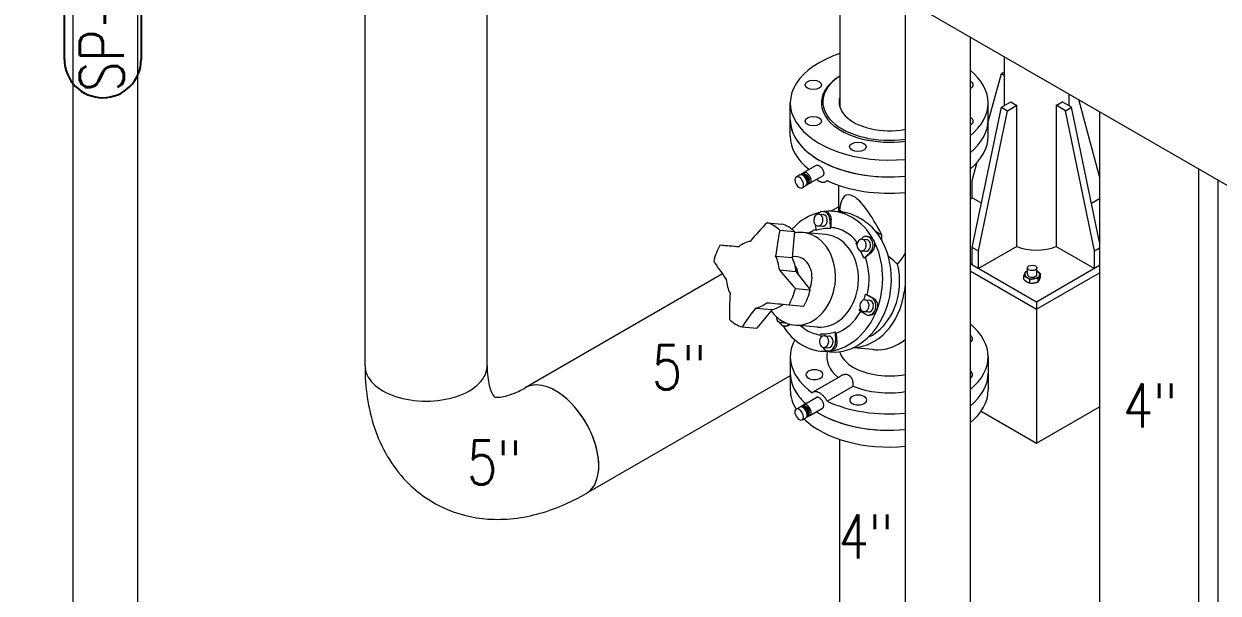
# Model space of a CAD drawing. Header units: millimetres. Extents: x -312439 to 477422, y -331570 to 212570.
# Drawn here: x 345219 to 348604, y 97324 to 98938 of the extents above; entities that cross this region are included whole.
import ezdxf

# ---------------------------------------------------------------- set-up
doc = ezdxf.new("R2010")
doc.units = ezdxf.units.MM
doc.layers.add('ARCONDTEXTO', color=4, linetype='Continuous')
doc.styles.add('ROMANS', font='romans.shx', dxfattribs={"height": 187.5})

msp = doc.modelspace()

# ---------------------------------------------------------------- linework, layer by layer
at = {"color": 5, "linetype": 'Continuous', "lineweight": 0, "extrusion": (-1.11022e-16, 0.816497, 0.57735)}
for p, q in [((345219.038, 100449.277), (352916.798, 96004.973)), ((346185.842, 97968.432), (346185.842, 99891.092)), ((346531.955, 97968.432), (346531.955, 99691.264)), ((347531.554, 99084.655), (347531.554, 98702.915)), ((348267.676, 98689.145), (348267.676, 97068.079)), ((348547.652, 98527.5), (348547.652, 97068.079)), ((347198.631, 98229.181), (346639.478, 97906.354)), ((347391.076, 97940.632), (346812.534, 97606.611)), ((347531.554, 96865.079), (347531.554, 97759.965))]:
    msp.add_line(p, q, dxfattribs=at)
at = {"color": 7, "linetype": 'Continuous', "lineweight": 0, "extrusion": (-1.11022e-16, 0.816497, 0.57735)}
for p, q in [((345357.451, 100369.364), (345357.451, 97182.5)), ((345541.162, 100263.298), (345541.162, 97182.5)), ((347716.904, 99007.133), (347716.904, 95820.269)), ((347900.616, 98901.067), (347900.616, 95820.269)), ((347997.015, 98845.411), (347997.015, 98706.453)), ((347952.009, 98659.954), (347989.278, 98796.986)), ((347997.015, 98801.453), (347989.278, 98796.986)), ((347989.278, 98796.986), (347997.015, 98792.519)), ((348180.727, 98739.345), (348180.727, 98706.453)), ((347907.006, 98304.486), (347989.278, 98701.986)), ((347989.278, 98701.986), (348015.839, 98717.321)), ((347989.278, 98701.986), (348006.599, 98691.986)), ((348006.599, 98691.986), (348033.16, 98707.321)), ((348033.16, 98307.321), (348033.16, 98707.321)), ((348171.144, 98691.986), (348144.583, 98707.321)), ((348144.583, 98707.321), (348144.583, 98307.321)), ((348188.464, 98701.986), (348161.904, 98717.321)), ((348171.144, 98691.986), (348188.464, 98701.986)), ((348267.676, 98319.275), (348188.464, 98701.986)), ((348267.676, 98505.741), (348208.503, 98723.308)), ((347924.326, 98294.486), (348006.599, 98691.986)), ((348253.416, 98294.486), (348171.144, 98691.986)), ((347907.006, 98494.486), (347920.895, 98545.555)), ((347907.006, 98444.486), (347907.006, 98494.486)), ((347900.616, 98440.797), (347907.006, 98444.486)), ((347932.889, 98429.542), (347907.006, 98444.486)), ((348244.853, 98429.542), (348267.676, 98442.719)), ((347907.006, 98304.486), (347924.326, 98294.486)), ((347907.006, 98254.486), (347907.006, 98304.486)), ((348033.16, 98307.321), (347924.326, 98244.486)), ((347924.326, 98244.486), (347924.326, 98294.486)), ((348144.583, 98307.321), (348253.416, 98244.486)), ((348253.416, 98294.486), (348267.676, 98302.719)), ((348253.416, 98244.486), (348253.416, 98294.486)), ((348088.871, 98149.486), (347900.616, 98258.176)), ((347900.616, 98238.176), (348088.871, 98129.486)), ((348052.951, 98213.555), (348052.951, 98222.207)), ((348063.383, 98227.438), (348063.383, 98246.308)), ((348267.676, 98252.719), (348088.871, 98149.486)), ((348088.871, 98129.486), (348267.676, 98232.719)), ((348090.052, 98227.438), (348090.052, 98246.308)), ((348100.484, 98220.908), (348100.484, 98229.56)), ((348070.349, 98203.51), (348070.349, 98212.162)), ((348094.116, 98207.187), (348094.116, 98215.839)), ((348088.871, 98149.486), (348088.871, 97749.486)), ((348088.871, 97749.486), (348267.676, 97852.719)), ((347931.921, 97840.101), (348088.871, 97749.486))]:
    msp.add_line(p, q, dxfattribs=at)
at = {"color": 4, "linetype": 'Continuous', "lineweight": 0, "extrusion": (-1.11022e-16, 0.816497, 0.57735)}
for p, q in [((347391.076, 98619.682), (347391.076, 98713.707)), ((347952.009, 98619.682), (347952.009, 98713.707)), ((347464.682, 98536.657), (347429.333, 98516.248)), ((347417.731, 98509.697), (347407.635, 98503.868)), ((347424.052, 98512.905), (347422.249, 98511.864)), ((347428.15, 98507.888), (347426.527, 98508.825)), ((347482.148, 98506.406), (347446.799, 98485.997)), ((347496.039, 98493.375), (347491.875, 98490.971)), ((347435.324, 98479.225), (347425.227, 98473.396)), ((347438.967, 98489.152), (347438.967, 98487.278)), ((347441.262, 98483.095), (347439.459, 98482.054)), ((347528.759, 98404.914), (347528.759, 98480.309)), ((347471.976, 98398.436), (347484.467, 98397.32)), ((347485.261, 98406.209), (347489.927, 98405.792)), ((347528.759, 98419.78), (347506.12, 98406.709)), ((347538.095, 98404.08), (347513.581, 98406.269)), ((347530.318, 98409.785), (347540.638, 98403.826)), ((347530.318, 98404.775), (347530.318, 98409.785)), ((347325.146, 98374.446), (347367.247, 98370.686)), ((347464.111, 98352.228), (347463.374, 98367.674)), ((347469.027, 98365.421), (347481.518, 98364.306)), ((347503.113, 98383.415), (347504.352, 98357.433)), ((347361.204, 98353.628), (347403.306, 98349.867)), ((347403.306, 98349.867), (347396.579, 98275.749)), ((347491.98, 98340.619), (347426.894, 98346.432)), ((347590.641, 98327.255), (347594.484, 98330.663)), ((347594.574, 98327.654), (347607.065, 98326.539)), ((347607.858, 98335.427), (347612.107, 98335.048)), ((347632.996, 98350.504), (347650.505, 98340.394)), ((347650.505, 98324.361), (347650.505, 98340.394)), ((347192.197, 98311.4), (347234.299, 98307.639)), ((347234.299, 98307.639), (347245.964, 98306.57)), ((347577.226, 98315.359), (347582.23, 98319.797)), ((347591.625, 98294.64), (347604.116, 98293.524)), ((347616.696, 98289.4), (347599.439, 98274.096)), ((347349.673, 98279.938), (347396.579, 98275.749)), ((347360.264, 98240.412), (347407.17, 98236.223)), ((347407.17, 98236.223), (347447.622, 98184.477)), ((347405.52, 98188.238), (347447.622, 98184.477)), ((347716.904, 98198.529), (347713.927, 98177.237)), ((347602.786, 98155.441), (347615.277, 98154.326)), ((347604.32, 98171.731), (347622.817, 98161.052)), ((347292.463, 98132.488), (347339.369, 98128.299)), ((347339.369, 98128.299), (347296.644, 98074.964)), ((347387.491, 98141.77), (347429.593, 98138.01)), ((347604.788, 98114.585), (347586.291, 98125.264)), ((347599.837, 98122.427), (347612.328, 98121.311)), ((347362.854, 98091.777), (347375.345, 98090.662)), ((347388.55, 98087.091), (347387.926, 98086.538)), ((347611.534, 98112.422), (347615.406, 98112.077)), ((347254.542, 98078.724), (347296.644, 98074.964)), ((347374.551, 98081.773), (347378.8, 98081.394)), ((347468.571, 98078.534), (347403.486, 98084.347)), ((347478.535, 98049.75), (347478.057, 98059.768)), ((347488.401, 98054.01), (347500.892, 98052.894)), ((347518.299, 98064.972), (347519.538, 98038.989)), ((347485.452, 98020.995), (347497.943, 98019.88)), ((347624.67, 98014.93), (347568.983, 98019.904)), ((347391.076, 97994.304), (347391.076, 97900.279)), ((347502.71, 98007.905), (347478.197, 98010.094)), ((347497.149, 98010.991), (347501.815, 98010.574)), ((347952.009, 97994.304), (347952.009, 97900.279)), ((347456.179, 97894.944), (347533.496, 97939.582)), ((347495.294, 97868.344), (347568.966, 97910.879)), ((347407.635, 97846.013), (347417.731, 97851.842)), ((347422.249, 97854.009), (347424.052, 97855.05)), ((347428.15, 97850.034), (347426.527, 97850.971)), ((347429.333, 97858.394), (347464.682, 97878.802)), ((347425.227, 97815.541), (347435.324, 97821.37)), ((347438.967, 97831.298), (347438.967, 97829.424)), ((347439.459, 97824.2), (347441.262, 97825.241)), ((347446.799, 97828.143), (347482.148, 97848.551))]:
    msp.add_line(p, q, dxfattribs=at)
at = {"color": 3, "linetype": 'Continuous', "lineweight": 0, "extrusion": (-1.11022e-16, 0.816497, 0.57735)}
for p, q in [((347953.361, 98664.924), (347952.009, 98664.144)), ((348602.78, 98495.673), (348602.78, 94774.529))]:
    msp.add_line(p, q, dxfattribs=at)
at = {"color": 1}
for points in [[(345333.883, 98837.427), (345333.883, 99162.126)], [(345551.289, 99162.126), (345551.289, 98837.427)]]:
    msp.add_lwpolyline(points, dxfattribs=at)
msp.add_arc((345442.586, 98837.427), 108.703, 180, 0, dxfattribs=at)
at = {"color": 4, "linetype": 'Continuous', "lineweight": 0}
for centre, major_axis, ratio, start_param, end_param in [((347671.542, 98713.707), (280.467, 0), 0.57735027, 2.09338692, 4.87483854), ((347671.542, 98713.707), (280.467, 0), 0.57735027, 5.66815825, 6.89821237), ((347671.542, 98713.707), (-192.285, 0), 0.57735027, 5.52782631, 8.09213439), ((347671.542, 98716.907), (-188.366, 0), 0.57735027, 5.55018906, 8.09718843), ((347886.463, 98765.214), (-23.27, 0), 0.57735027, 2.22457863, 4.05860668), ((347671.542, 98666.107), (280.467, 0), 0.57735027, 3.14159265, 3.92699082), ((347671.542, 98666.107), (-280.467, 0), 0.57735027, 0, 1.73324589), ((347886.598, 98662.387), (-23.27, 0), 0.57735027, 3.53505072, 4.06590442), ((347886.598, 98662.387), (-23.27, 0), 0.57735027, 2.21728088, 3.53505072), ((347671.542, 98666.107), (280.467, 0), 0.57735027, 5.66815825, 6.28318531), ((347671.542, 98666.107), (-280.467, 0), 0.57735027, 2.52656559, 3.14159265), ((347671.542, 98619.682), (280.467, 0), 0.57735027, 3.14159265, 3.76733741), ((347671.542, 98619.682), (280.467, 0), 0.57735027, 5.66815825, 6.28318531), ((347671.542, 98666.107), (280.467, 0), 0.57735027, 3.92699082, 4.87483854), ((347416.431, 98488.632), (8.796, -15.236), 0.57735027, 2.35619449, 5.49778714), ((347416.431, 98488.632), (8.796, -15.236), 0.57735027, 5.49778714, 8.6393798), ((347426.527, 98494.461), (8.796, -15.236), 0.57735027, 2.35619449, 3.14159265), ((347430.854, 98496.959), (8.605, -14.905), 0.57735027, 2.35619449, 3.34982476), ((347430.854, 98496.959), (7.649, -13.249), 0.57735027, 2.35619449, 3.13938294), ((347432.657, 98498), (8.605, -14.905), 0.57735027, 2.35619449, 3.14159265), ((347426.527, 98494.461), (8.796, -15.236), 0.57735027, 0, 2.35619449), ((347438.066, 98501.123), (8.733, -15.125), 0.57735027, 2.35619449, 3.48116086), ((347428.15, 98495.398), (7.649, -13.249), 0.57735027, 0.78539816, 2.35619449), ((347430.854, 98496.959), (8.605, -14.905), 0.57735027, 6.0749532, 8.6393798), ((347430.854, 98496.959), (7.649, -13.249), 0.57735027, 0.00220971, 2.35619449), ((347432.657, 98498), (8.605, -14.905), 0.57735027, 0, 2.35619449), ((347438.066, 98501.123), (5.099, -8.832), 0.57735027, 2.35619449, 2.79397022), ((347438.066, 98501.123), (8.733, -15.125), 0.57735027, 5.9436171, 8.6393798), ((347438.066, 98501.123), (5.099, -8.832), 0.57735027, 0.34762244, 2.35619449), ((347671.542, 98619.682), (280.467, 0), 0.57735027, 4.03287797, 4.87483854), ((347671.542, 98072.305), (-120.352, 380.505), 0.20190622, 6.06592593, 6.70345081), ((347671.542, 98072.305), (-120.352, 380.505), 0.20190622, 5.42840105, 6.06592593), ((347495.889, 98208.182), (-17.692, -198.088), 0.78867513, 3.38816663, 3.94428531), ((347470.502, 98381.929), (1.474, 16.507), 0.78867513, 5.9323059, 9.07389855), ((347470.502, 98381.929), (1.474, 16.507), 0.78867513, 2.79071324, 5.9323059), ((347482.992, 98380.813), (-2.268, -25.396), 0.78867513, 1.74351569, 4.02803544), ((347482.992, 98380.813), (1.474, 16.507), 0.78867513, 3.14159265, 5.9323059), ((347482.992, 98380.813), (1.474, 16.507), 0.78867513, 5.9323059, 6.28318531), ((347495.889, 98208.182), (-17.692, -198.088), 0.78867513, 2.79071324, 3.30283488), ((347520.402, 98205.992), (-17.692, -198.088), 0.78867513, 3.03582758, 3.14159265), ((347638.549, 98195.44), (-125.667, 202.325), 0.40254267, 5.63830459, 5.88341893), ((347803.008, 98229.612), (720.691, 563.4), 0.47025443, 1.89024002, 1.97207055), ((347289.844, 98226.585), (13.61, 152.375), 0.78867513, 5.9323059, 6.09975398), ((347289.844, 98226.585), (13.61, 152.375), 0.78867513, 5.76485782, 5.9323059), ((347331.946, 98222.825), (-13.61, -152.375), 0.78867513, 2.62326516, 2.95816132), ((347491.205, 98208.6), (-13.292, -148.82), 0.78867513, 3.14282427, 3.48579977), ((347520.402, 98205.992), (-17.692, -198.088), 0.78867513, 0, 2.54559891), ((347493.434, 98208.401), (-13.616, -152.445), 0.78867513, 2.79071324, 3.14694171), ((347495.889, 98208.182), (-17.692, -198.088), 0.78867513, 2.26711447, 2.79071324), ((347638.549, 98195.44), (-125.667, 202.325), 0.40254267, 5.39319026, 5.63830459), ((347903.409, 98171.646), (-83.476, -910.959), 0.61480915, 4.56786753, 4.64969806), ((347415.19, 98215.389), (-11.704, -131.043), 0.78867513, 5.9323059, 9.07389855), ((347415.19, 98215.389), (-11.704, -131.043), 0.78867513, 2.79071324, 3.37310027), ((347493.434, 98208.401), (-13.616, -152.445), 0.78867513, 3.50023522, 3.67789426), ((347480.275, 98209.576), (-11.704, -131.043), 0.78867513, 0, 2.79071324), ((347480.275, 98209.576), (-11.704, -131.043), 0.78867513, 2.79071324, 3.14159265), ((347493.434, 98208.401), (-13.616, -152.445), 0.78867513, 2.44655726, 2.79071324), ((347593.099, 98311.147), (1.474, 16.507), 0.78867513, 5.9323059, 9.07389855), ((347593.099, 98311.147), (1.474, 16.507), 0.78867513, 2.79071324, 5.9323059), ((347605.59, 98310.031), (-2.268, -25.396), 0.78867513, 0.69631814, 3.83791079), ((347605.59, 98310.031), (1.474, 16.507), 0.78867513, 3.14159265, 5.9323059), ((347605.59, 98310.031), (1.474, 16.507), 0.78867513, 5.9323059, 6.28318531), ((347495.889, 98208.182), (-17.692, -198.088), 0.78867513, 1.21991692, 2.26711447), ((347289.844, 98226.585), (13.61, 152.375), 0.78867513, 1.21991692, 1.387365), ((347289.844, 98226.585), (13.61, 152.375), 0.78867513, 1.05246884, 1.21991692), ((347850.902, 98252.324), (911.032, -82.684), 0.00111499, 3.90430933, 3.98613986), ((347285.04, 98227.014), (8.506, 95.234), 0.78867513, 0.21112957, 0.65790794), ((347491.205, 98208.6), (-13.292, -148.82), 0.78867513, 2.40329418, 2.43860222), ((347491.205, 98208.6), (-13.292, -148.82), 0.78867513, 2.09562672, 2.25731773), ((347800.701, 98122.94), (713.952, -571.916), 0.39604584, 4.02878975, 4.11062028), ((347285.04, 98227.014), (8.506, 95.234), 0.78867513, 4.92351855, 5.37029692), ((347331.946, 98222.825), (-8.506, -95.234), 0.78867513, 1.78192589, 2.22870427), ((347403.769, 98216.41), (-5.512, -61.712), 0.78867513, 2.79071324, 3.39896937), ((347403.769, 98216.41), (-5.512, -61.712), 0.78867513, 1.14298242, 2.79071324), ((347493.434, 98208.401), (-13.616, -152.445), 0.78867513, 1.38728722, 2.09974416), ((347573.02, 98201.293), (-14.403, -161.264), 0.78867513, 0.42037744, 1.99015459), ((347671.542, 98455.218), (92.925, 263.92), 0.41075435, 4.01563557, 4.1735472), ((347887.445, 98231.226), (713.952, -571.916), 0.39604584, 4.23882964, 4.32066017), ((347377.225, 98218.78), (-4.196, -46.982), 0.78867513, 1.82272227, 2.4193917), ((347285.04, 98227.014), (8.506, 95.234), 0.78867513, 1.78192589, 2.22870427), ((347289.844, 98226.585), (13.61, 152.375), 0.78867513, 4.36150957, 4.52895765), ((347784.737, 98182.52), (83.476, 910.959), 0.61480915, 1.63631476, 1.71814529), ((347289.844, 98226.585), (13.61, 152.375), 0.78867513, 4.19406149, 4.36150957), ((347331.946, 98222.825), (13.61, 152.375), 0.78867513, 4.19406149, 4.52895765), ((347573.02, 98201.293), (-16.105, -180.311), 0.78867513, 0.09472718, 1.50764175), ((347601.312, 98138.934), (1.474, 16.507), 0.78867513, 5.9323059, 9.07389855), ((347601.312, 98138.934), (1.474, 16.507), 0.78867513, 2.79071324, 5.9323059), ((347491.205, 98208.6), (-13.292, -148.82), 0.78867513, 1.27533699, 1.39140467), ((347613.803, 98137.818), (2.268, 25.396), 0.78867513, 2.79071324, 5.9323059), ((347613.803, 98137.818), (1.474, 16.507), 0.78867513, 5.9323059, 6.28318531), ((347885.138, 98124.554), (720.691, 563.4), 0.47025443, 2.10027992, 2.18211045), ((347285.04, 98227.014), (8.506, 95.234), 0.78867513, 3.35272222, 3.79950059), ((347837.244, 98101.842), (911.032, -82.684), 0.00111499, 4.11434922, 4.19617975), ((347415.19, 98215.389), (-11.704, -131.043), 0.78867513, 5.54139779, 5.9323059), ((347331.946, 98222.825), (-8.506, -95.234), 0.78867513, 0.21112957, 0.65618508), ((347495.889, 98208.182), (-17.692, -198.088), 0.78867513, 0.17271936, 1.21991692), ((347493.434, 98208.401), (-13.616, -152.445), 0.78867513, 0.34008967, 1.04608016), ((347491.205, 98208.6), (-13.292, -148.82), 0.78867513, 1.04842917, 1.09553578), ((347613.803, 98137.818), (1.474, 16.507), 0.78867513, 3.14159265, 5.9323059), ((347289.844, 98226.585), (13.61, 152.375), 0.78867513, 2.62326516, 2.79071324), ((347289.844, 98226.585), (13.61, 152.375), 0.78867513, 2.79071324, 2.95816132), ((347364.329, 98108.284), (-1.474, -16.507), 0.78867513, 4.77281646, 5.9323059), ((347364.329, 98108.284), (-1.474, -16.507), 0.78867513, 5.9323059, 6.91651393), ((347376.82, 98107.169), (2.268, 25.396), 0.78867513, 2.25514987, 3.83791079), ((347376.82, 98107.169), (-1.474, -16.507), 0.78867513, 0, 0.21039252), ((347671.542, 97994.304), (280.467, 0), 0.57735027, 5.66815825, 6.89821237), ((347495.889, 98208.182), (-17.692, -198.088), 0.78867513, 5.46500357, 5.9323059), ((347493.434, 98208.401), (-13.616, -152.445), 0.78867513, 5.7468837, 5.9323059), ((347493.434, 98208.401), (-13.616, -152.445), 0.78867513, 5.9323059, 6.26998147), ((347486.926, 98037.503), (-1.474, -16.507), 0.78867513, 2.79071324, 5.9323059), ((347491.205, 98208.6), (-13.292, -148.82), 0.78867513, 0.00123162, 0.34420711), ((347486.926, 98037.503), (-1.474, -16.507), 0.78867513, 5.9323059, 9.07389855), ((347499.417, 98036.387), (-1.474, -16.507), 0.78867513, 2.79071324, 3.14159265), ((347883.547, 98045.004), (24.222, 0), 0.57735027, 5.49432301, 7.06858347), ((347671.542, 97994.304), (280.467, 0), 0.57735027, 2.83958929, 3.82110366), ((347495.889, 98208.182), (-17.692, -198.088), 0.78867513, 5.9323059, 6.45590467), ((347499.417, 98036.387), (2.268, 25.396), 0.78867513, 2.25514987, 4.88510835), ((347499.417, 98036.387), (-1.474, -16.507), 0.78867513, 0, 2.79071324), ((347644.219, 98194.933), (-16.105, -180.311), 0.78867513, 0.08363859, 0.64548925), ((347671.542, 97994.304), (177.204, 0), 0.57735027, 3.00239455, 3.75347408), ((347671.542, 98022.408), (142.783, 0), 0.57735027, 3.31011813, 3.92699082), ((347459.537, 97943.604), (24.222, 0), 0.57735027, 0.78539816, 3.92699082), ((347459.537, 97943.604), (24.222, 0), 0.57735027, 3.92699082, 7.06858347), ((347671.542, 98022.408), (142.783, 0), 0.57735027, 3.92699082, 5.03568729), ((347883.547, 97943.604), (24.222, 0), 0.57735027, 5.49432301, 7.06858347), ((347671.542, 97947.879), (280.467, 0), 0.57735027, 3.14159265, 3.70529411), ((347671.542, 97947.879), (-280.467, 0), 0.57735027, 0, 0.3919401), ((347671.542, 97947.879), (280.467, 0), 0.57735027, 5.66815825, 6.28318531), ((347671.542, 97947.879), (-280.467, 0), 0.57735027, 2.52656559, 3.14159265), ((347671.542, 97900.279), (-280.467, 0), 0.57735027, 0, 0.34272975), ((347671.542, 97947.879), (-280.467, 0), 0.57735027, 0.3919401, 0.56370146), ((347583.727, 97871.903), (24.222, 0), 0.57735027, 0.78539816, 3.92699082), ((347671.542, 97994.304), (177.204, 0), 0.57735027, 4.09505911, 4.97125553), ((347671.542, 97900.279), (-280.467, 0), 0.57735027, 2.52656559, 3.14159265), ((347416.431, 97830.777), (-8.796, 15.236), 0.57735027, 5.49778714, 8.6393798), ((347426.527, 97836.606), (-8.796, 15.236), 0.57735027, 5.49778714, 6.28318531), ((347430.854, 97839.104), (8.605, -14.905), 0.57735027, 2.35619449, 3.34982476), ((347430.854, 97839.104), (7.649, -13.249), 0.57735027, 2.35619449, 3.13938294), ((347432.657, 97840.145), (8.605, -14.905), 0.57735027, 2.35619449, 3.14159265), ((347426.527, 97836.606), (-8.796, 15.236), 0.57735027, 3.14159265, 5.49778714), ((347438.066, 97843.268), (8.733, -15.125), 0.57735027, 2.35619449, 3.48116086), ((347428.15, 97837.543), (7.649, -13.249), 0.57735027, 0.78539816, 2.35619449), ((347430.854, 97839.104), (8.605, -14.905), 0.57735027, 6.0749532, 8.6393798), ((347430.854, 97839.104), (7.649, -13.249), 0.57735027, 0.00220971, 2.35619449), ((347432.657, 97840.145), (8.605, -14.905), 0.57735027, 0, 2.35619449), ((347438.066, 97843.268), (5.099, -8.832), 0.57735027, 2.35619449, 2.79397022), ((347438.066, 97843.268), (8.733, -15.125), 0.57735027, 5.9436171, 8.6393798), ((347438.066, 97843.268), (5.099, -8.832), 0.57735027, 0.34762244, 2.35619449), ((347671.542, 97994.304), (280.467, 0), 0.57735027, 4.03287797, 4.87483854), ((347583.727, 97871.903), (24.222, 0), 0.57735027, 3.92699082, 7.06858347), ((347416.431, 97830.777), (-8.796, 15.236), 0.57735027, 2.35619449, 5.49778714), ((347671.542, 97900.279), (-280.467, 0), 0.57735027, 0.53171733, 1.73324589), ((347671.542, 97947.879), (280.467, 0), 0.57735027, 3.8832256, 3.92699082), ((347671.542, 97947.879), (-280.467, 0), 0.57735027, 0.74163295, 1.73324589), ((347671.542, 97947.879), (280.467, 0), 0.57735027, 3.92699082, 4.87483854)]:
    msp.add_ellipse(centre, major_axis=major_axis, ratio=ratio, start_param=start_param, end_param=end_param, dxfattribs=at)
for centre in [(347456.487, 98765.026), (347456.622, 98662.199), (347582.655, 98589.544)]:
    msp.add_ellipse(centre, major_axis=(23.27, 0), ratio=0.57735027, dxfattribs=at)
at = {"color": 5, "linetype": 'Continuous', "lineweight": 0}
for centre, major_axis, start_param, end_param in [((347671.542, 98716.907), (142.07, 0), 2.97018023, 4.32044888), ((347671.542, 98716.907), (142.07, 0), 4.32044888, 5.03736828), ((346358.898, 97968.432), (173.056, 0), 3.14159265, 6.28318531), ((346726.006, 97756.482), (-86.528, 149.871), 3.14159265, 6.28318531), ((346726.006, 97756.482), (-86.528, 149.871), 5.49778714, 6.28318531), ((346726.006, 97756.482), (-86.528, 149.871), 3.14159265, 5.49778714)]:
    msp.add_ellipse(centre, major_axis=major_axis, ratio=0.57735027, start_param=start_param, end_param=end_param, dxfattribs=at)
at = {"color": 7, "linetype": 'Continuous', "lineweight": 0}
for centre, major_axis, start_param, end_param in [((348088.871, 98749.486), (91.856, 0), 3.79325923, 4.06072241), ((348088.871, 98749.486), (-91.856, 0), 2.2224629, 2.48992608), ((348088.871, 98349.486), (-91.856, 0), 0.91912975, 2.2224629), ((348076.718, 98227.438), (21.309, 0), 2.87979327, 3.92699082), ((348076.718, 98227.438), (21.309, 0), 2.24694203, 2.87979327), ((348076.718, 98227.438), (13.335, 0), 3.14159265, 3.92699082), ((348076.718, 98227.438), (13.335, 0), 3.92699082, 6.28318531), ((348076.718, 98227.438), (21.309, 0), 4.97418837, 6.02138592), ((348076.718, 98227.438), (21.309, 0), 0.78539816, 0.89465062), ((348076.718, 98227.438), (21.309, 0), 6.02138592, 7.06858347), ((348076.718, 98227.438), (21.309, 0), 3.92699082, 4.97418837)]:
    msp.add_ellipse(centre, major_axis=major_axis, ratio=0.57735027, start_param=start_param, end_param=end_param, dxfattribs=at)
msp.add_ellipse((348076.718, 98246.308), major_axis=(13.335, 0), ratio=0.57735027, dxfattribs=at)
at = {"color": 3, "linetype": 'Continuous', "lineweight": 0}
for centre in [(347883.547, 98045.004), (347883.547, 97943.604)]:
    msp.add_ellipse(centre, major_axis=(24.222, 0), ratio=0.57735027, start_param=0.78539816, end_param=0.7888623, dxfattribs=at)
at = {"color": 4, "linetype": 'Continuous', "lineweight": 0}
for points, knots in [([(347464.682, 98536.657), (347465.233, 98536.975), (347465.832, 98537.19), (347466.799, 98537.365), (347467.134, 98537.399), (347467.827, 98537.416), (347468.188, 98537.399), (347469.283, 98537.272), (347470.039, 98537.089), (347471.603, 98536.528), (347472.416, 98536.146), (347473.223, 98535.681)], [0.01606747737, 0.01606747737, 0.01606747737, 0.01606747737, 0.01740489158, 0.01740489158, 0.01807431049, 0.01807431049, 0.0187437294, 0.0187437294, 0.02008256721, 0.02008256721, 0.02142140503, 0.02142140503, 0.02142140503, 0.02142140503]), ([(347473.223, 98535.681), (347474.029, 98535.215), (347474.835, 98534.666), (347476.043, 98533.711), (347476.446, 98533.37), (347477.234, 98532.661), (347478.008, 98531.918), (347478.756, 98531.113), (347479.489, 98530.274), (347479.851, 98529.836), (347480.9, 98528.49), (347481.547, 98527.555), (347482.736, 98525.612), (347483.283, 98524.593), (347484.227, 98522.552), (347484.628, 98521.526), (347485.12, 98519.98), (347485.266, 98519.46), (347485.516, 98518.435), (347485.62, 98517.93), (347485.871, 98516.435), (347485.957, 98515.465), (347485.958, 98513.583), (347485.873, 98512.696), (347485.625, 98511.456), (347485.521, 98511.057), (347485.273, 98510.289), (347485.127, 98509.919), (347484.636, 98508.875), (347484.236, 98508.262), (347483.295, 98507.202), (347482.749, 98506.754), (347482.152, 98506.408), (347482.15, 98506.407), (347482.148, 98506.406)], [0.021421405, 0.021421405, 0.021421405, 0.021421405, 0.0227599361, 0.0227599361, 0.0234292016, 0.0234292016, 0.0240984672, 0.0247677327, 0.0247677327, 0.0254369982, 0.0254369982, 0.0267755293, 0.0267755293, 0.0281140604, 0.0281140604, 0.0294525914, 0.0294525914, 0.030121857, 0.030121857, 0.0307911225, 0.0307911225, 0.0321296536, 0.0321296536, 0.0334681846, 0.0334681846, 0.0341374502, 0.0341374502, 0.0348067157, 0.0348067157, 0.0361452468, 0.0361452468, 0.0374837778, 0.0374837778, 0.0374885983, 0.0374885983, 0.0374885983, 0.0374885983]), ([(347466.508, 98497.376), (347466.738, 98497.156), (347466.969, 98496.94), (347469.143, 98494.958), (347471.149, 98493.472), (347473.223, 98492.275)], [0.00984656757, 0.00984656757, 0.00984656757, 0.00984656757, 0.01025487126, 0.01025487126, 0.01367316168, 0.01367316168, 0.01367316168, 0.01367316168]), ([(347473.223, 98492.275), (347473.74, 98491.976), (347474.264, 98491.695), (347475.306, 98491.176), (347475.825, 98490.938), (347477.381, 98490.286), (347478.413, 98489.935), (347480.465, 98489.396), (347481.486, 98489.208), (347483.515, 98489.002), (347484.502, 98488.985), (347486.42, 98489.118), (347487.351, 98489.267), (347488.705, 98489.615), (347489.148, 98489.751), (347490.021, 98490.066), (347490.45, 98490.245), (347492.533, 98491.233), (347494.013, 98492.327), (347495.294, 98493.722)], [0.0136731617, 0.0136731617, 0.0136731617, 0.0136731617, 0.0145264761, 0.0145264761, 0.0153797904, 0.0153797904, 0.0170864192, 0.0170864192, 0.0187930479, 0.0187930479, 0.0204996767, 0.0204996767, 0.0222063054, 0.0222063054, 0.0230596198, 0.0230596198, 0.0239129342, 0.0239129342, 0.0273261917, 0.0273261917, 0.0273261917, 0.0273261917]), ([(347489.927, 98405.792), (347490.087, 98405.778), (347490.247, 98405.761), (347491.693, 98405.587), (347492.951, 98405.272), (347495.407, 98404.313), (347496.566, 98403.683), (347498.2, 98402.525), (347498.728, 98402.103), (347499.747, 98401.185), (347500.241, 98400.687), (347501.636, 98399.114), (347502.465, 98397.952), (347503.919, 98395.405), (347504.545, 98394.008), (347505.539, 98391.104), (347505.914, 98389.585), (347506.292, 98387.205), (347506.386, 98386.393), (347506.508, 98384.763), (347506.536, 98383.94), (347506.531, 98383.11)], [0.0179608001, 0.0179608001, 0.0179608001, 0.0179608001, 0.0182026982, 0.0182026982, 0.0201581688, 0.0201581688, 0.0221136394, 0.0221136394, 0.0230913747, 0.0230913747, 0.02406911, 0.02406911, 0.0260245807, 0.0260245807, 0.0279800513, 0.0279800513, 0.0299355219, 0.0299355219, 0.0309132572, 0.0309132572, 0.0318909925, 0.0318909925, 0.0318909925, 0.0318909925]), ([(347612.106, 98335.047), (347612.728, 98334.992), (347613.344, 98334.903), (347615.296, 98334.515), (347616.603, 98334.09), (347618.504, 98333.211), (347619.127, 98332.877), (347620.327, 98332.142), (347621.486, 98331.337), (347622.566, 98330.396), (347623.606, 98329.385), (347624.108, 98328.841), (347625.533, 98327.125), (347626.37, 98325.877), (347627.096, 98324.529)], [0.00695048509, 0.00695048509, 0.00695048509, 0.00695048509, 0.00783140723, 0.00783140723, 0.00978916009, 0.00978916009, 0.01076803651, 0.01076803651, 0.01174691294, 0.01272578937, 0.01272578937, 0.01370466579, 0.01370466579, 0.01566241864, 0.01566241864, 0.01566241864, 0.01566241864]), ([(347627.096, 98324.529), (347627.458, 98323.856), (347627.793, 98323.157), (347628.405, 98321.707), (347628.68, 98320.96), (347629.404, 98318.689), (347629.755, 98317.121), (347630.085, 98314.689), (347630.162, 98313.861), (347630.246, 98312.206), (347630.254, 98311.378), (347630.175, 98308.896), (347629.989, 98307.242), (347629.34, 98303.936), (347628.885, 98302.333), (347628.019, 98300.012), (347627.7, 98299.252), (347626.998, 98297.76), (347626.613, 98297.025), (347625.387, 98294.907), (347624.469, 98293.597), (347622.433, 98291.179), (347621.308, 98290.067), (347620.114, 98289.095)], [0.0156624186, 0.0156624186, 0.0156624186, 0.0156624186, 0.016640491, 0.016640491, 0.0176185633, 0.0176185633, 0.0195747079, 0.0195747079, 0.0205527802, 0.0205527802, 0.0215308525, 0.0215308525, 0.0234869971, 0.0234869971, 0.0254431417, 0.0254431417, 0.026421214, 0.026421214, 0.0273992863, 0.0273992863, 0.0293554309, 0.0293554309, 0.0313115755, 0.0313115755, 0.0313115755, 0.0313115755]), ([(347695.049, 98256.58), (347688.023, 98262.658), (347680.856, 98268.916), (347671.936, 98276.643), (347670.399, 98277.973), (347668.851, 98279.309)], [0, 0, 0, 0, 0.0127392673, 0.0127392673, 0.015372073, 0.015372073, 0.015372073, 0.015372073]), ([(347626.235, 98160.747), (347627.513, 98160.052), (347628.711, 98159.219), (347630.391, 98157.77), (347630.932, 98157.254), (347631.974, 98156.152), (347632.476, 98155.565), (347633.89, 98153.737), (347634.722, 98152.42), (347636.165, 98149.593), (347636.777, 98148.07), (347637.724, 98144.955), (347638.068, 98143.349), (347638.386, 98140.866), (347638.458, 98140.026), (347638.531, 98138.357), (347638.536, 98136.692), (347638.406, 98135.032), (347638.207, 98133.375), (347638.073, 98132.544), (347637.569, 98130.086), (347637.105, 98128.509), (347636.516, 98126.991)], [0.0000001979, 0.0000001979, 0.0000001979, 0.0000001979, 0.0019579504, 0.0019579504, 0.0029368267, 0.0029368267, 0.003915703, 0.003915703, 0.0058734555, 0.0058734555, 0.007831208, 0.007831208, 0.0097889606, 0.0097889606, 0.0107678368, 0.0107678368, 0.0117467131, 0.0127255894, 0.0127255894, 0.0137044656, 0.0137044656, 0.0156622181, 0.0156622181, 0.0156622181, 0.0156622181]), ([(347636.516, 98126.991), (347636.222, 98126.232), (347635.896, 98125.489), (347635.18, 98124.033), (347634.791, 98123.324), (347633.554, 98121.289), (347632.627, 98120.039), (347631.085, 98118.325), (347630.542, 98117.777), (347629.422, 98116.758), (347628.846, 98116.284), (347627.067, 98114.968), (347625.816, 98114.231), (347623.177, 98113.046), (347621.829, 98112.617), (347619.775, 98112.211), (347619.084, 98112.116), (347617.691, 98112.006), (347616.985, 98111.992), (347615.993, 98112.031), (347615.699, 98112.05), (347615.406, 98112.076)], [0.0156622181, 0.0156622181, 0.0156622181, 0.0156622181, 0.0166401895, 0.0166401895, 0.0176181608, 0.0176181608, 0.0195741034, 0.0195741034, 0.0205520747, 0.0205520747, 0.021530046, 0.021530046, 0.0234859886, 0.0234859886, 0.0254419312, 0.0254419312, 0.0264199025, 0.0264199025, 0.0273978738, 0.0273978738, 0.0278119156, 0.0278119156, 0.0278119156, 0.0278119156]), ([(347391.344, 98086.232), (347390.324, 98085.241), (347389.247, 98084.399), (347387.552, 98083.351), (347386.974, 98083.039), (347385.789, 98082.487), (347385.18, 98082.248), (347383.352, 98081.658), (347382.119, 98081.428), (347380.183, 98081.321), (347379.49, 98081.333), (347378.8, 98081.394)], [0.00000039582, 0.00000039582, 0.00000039582, 0.00000039582, 0.00195814868, 0.00195814868, 0.0029370251, 0.0029370251, 0.00391590153, 0.00391590153, 0.00587365438, 0.00587365438, 0.00695048509, 0.00695048509, 0.00695048509, 0.00695048509]), ([(347522.956, 98038.684), (347523.123, 98037.029), (347523.161, 98035.362), (347522.971, 98032.003), (347522.746, 98030.367), (347522.22, 98027.975), (347522.014, 98027.188), (347521.536, 98025.635), (347521.264, 98024.867), (347520.368, 98022.645), (347519.661, 98021.257), (347518.03, 98018.662), (347517.097, 98017.452), (347515.089, 98015.322), (347514.006, 98014.388), (347512.263, 98013.187), (347511.661, 98012.821), (347510.445, 98012.173), (347509.208, 98011.604), (347507.931, 98011.191), (347506.635, 98010.857), (347505.973, 98010.729), (347505.309, 98010.643)], [0.001438195, 0.001438195, 0.001438195, 0.001438195, 0.003395584, 0.003395584, 0.005352973, 0.005352973, 0.0063316675, 0.0063316675, 0.007310362, 0.007310362, 0.009267751, 0.009267751, 0.0112251399, 0.0112251399, 0.0131825289, 0.0131825289, 0.0141612234, 0.0141612234, 0.0151399179, 0.0161186124, 0.0161186124, 0.0170973069, 0.0170973069, 0.0170973069, 0.0170973069]), ([(347557.418, 97941.322), (347556.297, 97941.969), (347555.128, 97942.492), (347553.302, 97943.092), (347552.681, 97943.262), (347551.415, 97943.539), (347550.771, 97943.646), (347548.837, 97943.871), (347547.533, 97943.894), (347545.556, 97943.755), (347544.894, 97943.679), (347543.561, 97943.469), (347542.892, 97943.335), (347540.901, 97942.856), (347539.587, 97942.433), (347536.979, 97941.399), (347535.679, 97940.785), (347534.099, 97939.925), (347533.796, 97939.756), (347533.495, 97939.582)], [0.0148669179, 0.0148669179, 0.0148669179, 0.0148669179, 0.0167201332, 0.0167201332, 0.0176467408, 0.0176467408, 0.0185733484, 0.0185733484, 0.0204265637, 0.0204265637, 0.0213531713, 0.0213531713, 0.0222797789, 0.0222797789, 0.0241329942, 0.0241329942, 0.0259862094, 0.0259862094, 0.026427127, 0.026427127, 0.026427127, 0.026427127]), ([(347568.966, 97910.879), (347569.311, 97913.978), (347569.374, 97917.031), (347569.048, 97920.775), (347568.962, 97921.52), (347568.746, 97923.002), (347568.616, 97923.742), (347568.161, 97925.928), (347567.772, 97927.337), (347566.816, 97930.05), (347566.249, 97931.354), (347565.254, 97933.223), (347564.897, 97933.832), (347564.146, 97934.998), (347563.75, 97935.557), (347562.506, 97937.162), (347561.599, 97938.138), (347559.623, 97939.891), (347558.543, 97940.673), (347557.418, 97941.322)], [0.0000002972, 0.0000002972, 0.0000002972, 0.0000002972, 0.0037169524, 0.0037169524, 0.0046461162, 0.0046461162, 0.00557528, 0.00557528, 0.0074336076, 0.0074336076, 0.0092919352, 0.0092919352, 0.010221099, 0.010221099, 0.0111502628, 0.0111502628, 0.0130085903, 0.0130085903, 0.0148669179, 0.0148669179, 0.0148669179, 0.0148669179]), ([(347453.373, 97892.547), (347454.409, 97893.801), (347455.621, 97894.738), (347457.364, 97895.534), (347457.724, 97895.674), (347458.468, 97895.916), (347458.853, 97896.017), (347460.03, 97896.261), (347460.848, 97896.342), (347462.549, 97896.349), (347463.433, 97896.275), (347465.271, 97895.969), (347466.23, 97895.736), (347469.143, 97894.813), (347471.149, 97893.908), (347473.223, 97892.711)], [0, 0, 0, 0, 0.0034182904, 0.0034182904, 0.004272863, 0.004272863, 0.0051274356, 0.0051274356, 0.0068365808, 0.0068365808, 0.0085457261, 0.0085457261, 0.0102548713, 0.0102548713, 0.0136731617, 0.0136731617, 0.0136731617, 0.0136731617]), ([(347473.223, 97892.711), (347473.74, 97892.412), (347474.264, 97892.094), (347475.306, 97891.428), (347475.825, 97891.08), (347477.381, 97889.991), (347478.413, 97889.206), (347480.465, 97887.517), (347481.486, 97886.613), (347483.515, 97884.682), (347484.502, 97883.674), (347486.42, 97881.577), (347487.351, 97880.488), (347488.705, 97878.791), (347489.148, 97878.215), (347490.021, 97877.042), (347490.45, 97876.443), (347492.533, 97873.428), (347494.013, 97870.933), (347495.294, 97868.344)], [0.0136731617, 0.0136731617, 0.0136731617, 0.0136731617, 0.0145264761, 0.0145264761, 0.0153797904, 0.0153797904, 0.0170864192, 0.0170864192, 0.0187930479, 0.0187930479, 0.0204996767, 0.0204996767, 0.0222063054, 0.0222063054, 0.0230596198, 0.0230596198, 0.0239129342, 0.0239129342, 0.0273261917, 0.0273261917, 0.0273261917, 0.0273261917]), ([(347473.223, 97877.826), (347472.406, 97878.297), (347471.609, 97878.671), (347470.439, 97879.091), (347470.054, 97879.208), (347469.292, 97879.392), (347468.914, 97879.46), (347467.819, 97879.586), (347467.131, 97879.57), (347465.836, 97879.337), (347465.226, 97879.116), (347464.682, 97878.802)], [0, 0, 0, 0, 0.00133883781, 0.00133883781, 0.00200825672, 0.00200825672, 0.00267767563, 0.00267767563, 0.00401651344, 0.00401651344, 0.00535409108, 0.00535409108, 0.00535409108, 0.00535409108]), ([(347482.148, 97848.551), (347482.74, 97848.893), (347483.285, 97849.338), (347484.227, 97850.395), (347484.628, 97851.007), (347485.12, 97852.047), (347485.266, 97852.417), (347485.516, 97853.185), (347485.62, 97853.584), (347485.871, 97854.823), (347485.957, 97855.706), (347485.958, 97857.587), (347485.873, 97858.559), (347485.625, 97860.053), (347485.521, 97860.558), (347485.273, 97861.58), (347485.127, 97862.101), (347484.636, 97863.65), (347484.236, 97864.676), (347483.295, 97866.715), (347482.749, 97867.736), (347481.56, 97869.681), (347480.914, 97870.615), (347479.868, 97871.96), (347479.506, 97872.4), (347478.772, 97873.24), (347478.398, 97873.644), (347477.258, 97874.806), (347476.468, 97875.519), (347474.851, 97876.799), (347474.039, 97877.355), (347473.223, 97877.826)], [0.0267803134, 0.0267803134, 0.0267803134, 0.0267803134, 0.0281140604, 0.0281140604, 0.0294525914, 0.0294525914, 0.030121857, 0.030121857, 0.0307911225, 0.0307911225, 0.0321296536, 0.0321296536, 0.0334681846, 0.0334681846, 0.0341374502, 0.0341374502, 0.0348067157, 0.0348067157, 0.0361452468, 0.0361452468, 0.0374837778, 0.0374837778, 0.0388223089, 0.0388223089, 0.0394915744, 0.0394915744, 0.04016084, 0.04016084, 0.041499371, 0.041499371, 0.0428379021, 0.0428379021, 0.0428379021, 0.0428379021])]:
    msp.add_open_spline(points, degree=3, knots=knots, dxfattribs=at)
for points in [[(347506.407, 98360.902), (347505.722, 98359.746), (347505.037, 98358.589), (347504.352, 98357.433)], [(347506.531, 98383.11), (347506.489, 98375.707), (347506.447, 98368.305), (347506.407, 98360.902)], [(347620.114, 98289.095), (347614.777, 98284.749), (347609.44, 98280.404), (347604.104, 98276.058)], [(347604.104, 98276.058), (347602.549, 98275.404), (347600.994, 98274.75), (347599.439, 98274.096)], [(347604.32, 98171.731), (347605.934, 98171.162), (347607.547, 98170.593), (347609.16, 98170.024)], [(347609.16, 98170.024), (347614.851, 98166.932), (347620.543, 98163.839), (347626.235, 98160.747)], [(347391.448, 98086.333), (347391.413, 98086.3), (347391.379, 98086.266), (347391.344, 98086.232)], [(347518.299, 98064.972), (347519.1, 98063.683), (347519.902, 98062.394), (347520.703, 98061.105)], [(347520.703, 98061.105), (347521.454, 98053.631), (347522.205, 98046.158), (347522.956, 98038.684)], [(347505.309, 98010.643), (347504.142, 98010.492), (347502.977, 98010.47), (347501.815, 98010.574)], [(347624.67, 98014.93), (347629.715, 98014.48), (347634.841, 98014.24), (347640.05, 98014.192)]]:
    msp.add_open_spline(points, degree=3, dxfattribs=at)
at = {"color": 7, "linetype": 'Continuous', "lineweight": 0}
for points, weights in [([(348052.951, 98222.207), (348054.657, 98227.438), (348056.135, 98230.622)], [1, 1.0379548493, 1]), ([(348061.65, 98218.738), (348057.613, 98221.069), (348052.951, 98222.207)], [1, 1.0379548493, 1]), ([(348056.135, 98230.622), (348057.613, 98233.806), (348059.319, 98235.929)], [1, 1.0379548493, 1]), ([(348059.319, 98235.929), (348061.429, 98236.77), (348063.383, 98237.411)], [1, 1.01226104367, 1.01660040172]), ([(348090.052, 98237.071), (348090.922, 98236.635), (348091.785, 98236.137)], [1.01249115378, 1.00788270894, 1]), ([(348091.785, 98236.137), (348095.822, 98233.806), (348100.484, 98229.56)], [1, 1.0379548493, 1]), ([(348097.3, 98224.253), (348095.822, 98221.069), (348094.116, 98215.839)], [1, 1.0379548493, 1]), ([(348100.484, 98229.56), (348098.778, 98227.438), (348097.3, 98224.253)], [1, 1.0379548493, 1]), ([(348052.951, 98213.555), (348057.613, 98209.309), (348061.65, 98206.978)], [1, 1.0379548493, 1]), ([(348070.349, 98212.162), (348065.687, 98216.407), (348061.65, 98218.738)], [1, 1.0379548493, 1]), ([(348061.65, 98206.978), (348065.687, 98204.647), (348070.349, 98203.51)], [1, 1.0379548493, 1]), ([(348082.233, 98215.554), (348076.718, 98214.701), (348070.349, 98212.162)], [1, 1.0379548493, 1]), ([(348070.349, 98203.51), (348076.718, 98202.941), (348082.233, 98203.794)], [1, 1.0379548493, 1]), ([(348094.116, 98215.839), (348087.748, 98216.407), (348082.233, 98215.554)], [1, 1.0379548493, 1]), ([(348082.233, 98203.794), (348087.748, 98204.647), (348094.116, 98207.187)], [1, 1.0379548493, 1]), ([(348094.116, 98207.187), (348095.822, 98209.309), (348097.3, 98212.493)], [1, 1.0379548493, 1]), ([(348097.3, 98212.493), (348098.778, 98215.678), (348100.484, 98220.908)], [1, 1.0379548493, 1])]:
    msp.add_rational_spline(points, weights, degree=2, dxfattribs=at)
at = {"color": 5, "linetype": 'Continuous', "lineweight": 0}
for points, knots in [([(346185.842, 97968.432), (346185.842, 97908.347), (346193.862, 97849.128), (346231.361, 97737.514), (346260.914, 97684.666), (346335.718, 97607.22), (346375.899, 97579.489), (346461.778, 97543.632), (346506.77, 97534.748), (346602.136, 97532.14), (346652.229, 97540.672), (346738.936, 97568.603), (346776.504, 97585.809), (346812.534, 97606.611)], [0, 0, 0, 0, 0.31415927, 0.31415927, 0.62139477, 0.62139477, 0.85961709, 0.85961709, 1.08837512, 1.08837512, 1.35326625, 1.35326625, 1.57079633, 1.57079633, 1.57079633, 1.57079633]), ([(346531.955, 97968.432), (346531.955, 97945.859), (346534.468, 97927.039), (346541.366, 97899.449), (346545.628, 97890.688), (346552.281, 97880.163), (346552.931, 97880.65), (346552.971, 97880.628), (346553.895, 97879.41), (346570.369, 97879.598), (346584.486, 97881.62), (346614.084, 97892.976), (346626.333, 97898.764), (346639.478, 97906.354)], [0, 0, 0, 0, 0.2471265, 0.2471265, 0.49101374, 0.49101374, 0.8009391, 0.8009391, 1.11509837, 1.11509837, 1.40462587, 1.40462587, 1.57079633, 1.57079633, 1.57079633, 1.57079633])]:
    msp.add_open_spline(points, degree=3, knots=knots, dxfattribs=at)

# ---------------------------------------------------------------- texts
at = {"layer": 'ARCONDTEXTO', "color": 3, "linetype": 'Continuous', "lineweight": -3, "style": 'ROMANS', "width": 0.8}
msp.add_text('SP-03', height=125, rotation=90, dxfattribs=at).set_placement((345502.309, 98745.678))
at = {"layer": 'ARCONDTEXTO', "linetype": 'Continuous', "lineweight": -3, "style": 'ROMANS', "width": 0.8}
for s, p in [('5"', (346998.75, 97901.753)), ('4"', (348333.687, 97793.809)), ('5"', (346474.891, 97632.217)), ('4"', (347528.09, 97422.498))]:
    msp.add_text(s, height=125, dxfattribs=at).set_placement(p)

doc.saveas('drawing.dxf')
